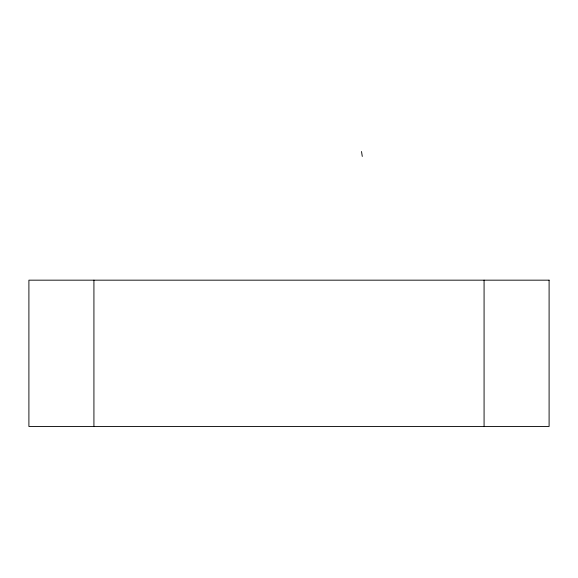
<?xml version="1.0" encoding="UTF-8"?>
<svg xmlns="http://www.w3.org/2000/svg" width="578" height="578" viewBox="0 0 578 578"><rect width="100%" height="100%" fill="white"/><g stroke="black" fill="none" stroke-linecap="round" stroke-linejoin="round"><path stroke-width="0.87" d="M361.525 151.523L362.269 156.443M484.075 280.171L484.075 426.477M93.925 280.171L93.925 426.477M549.1 280.171L28.9 280.171L28.9 426.477L549.1 426.477L549.1 280.171"/></g></svg>
